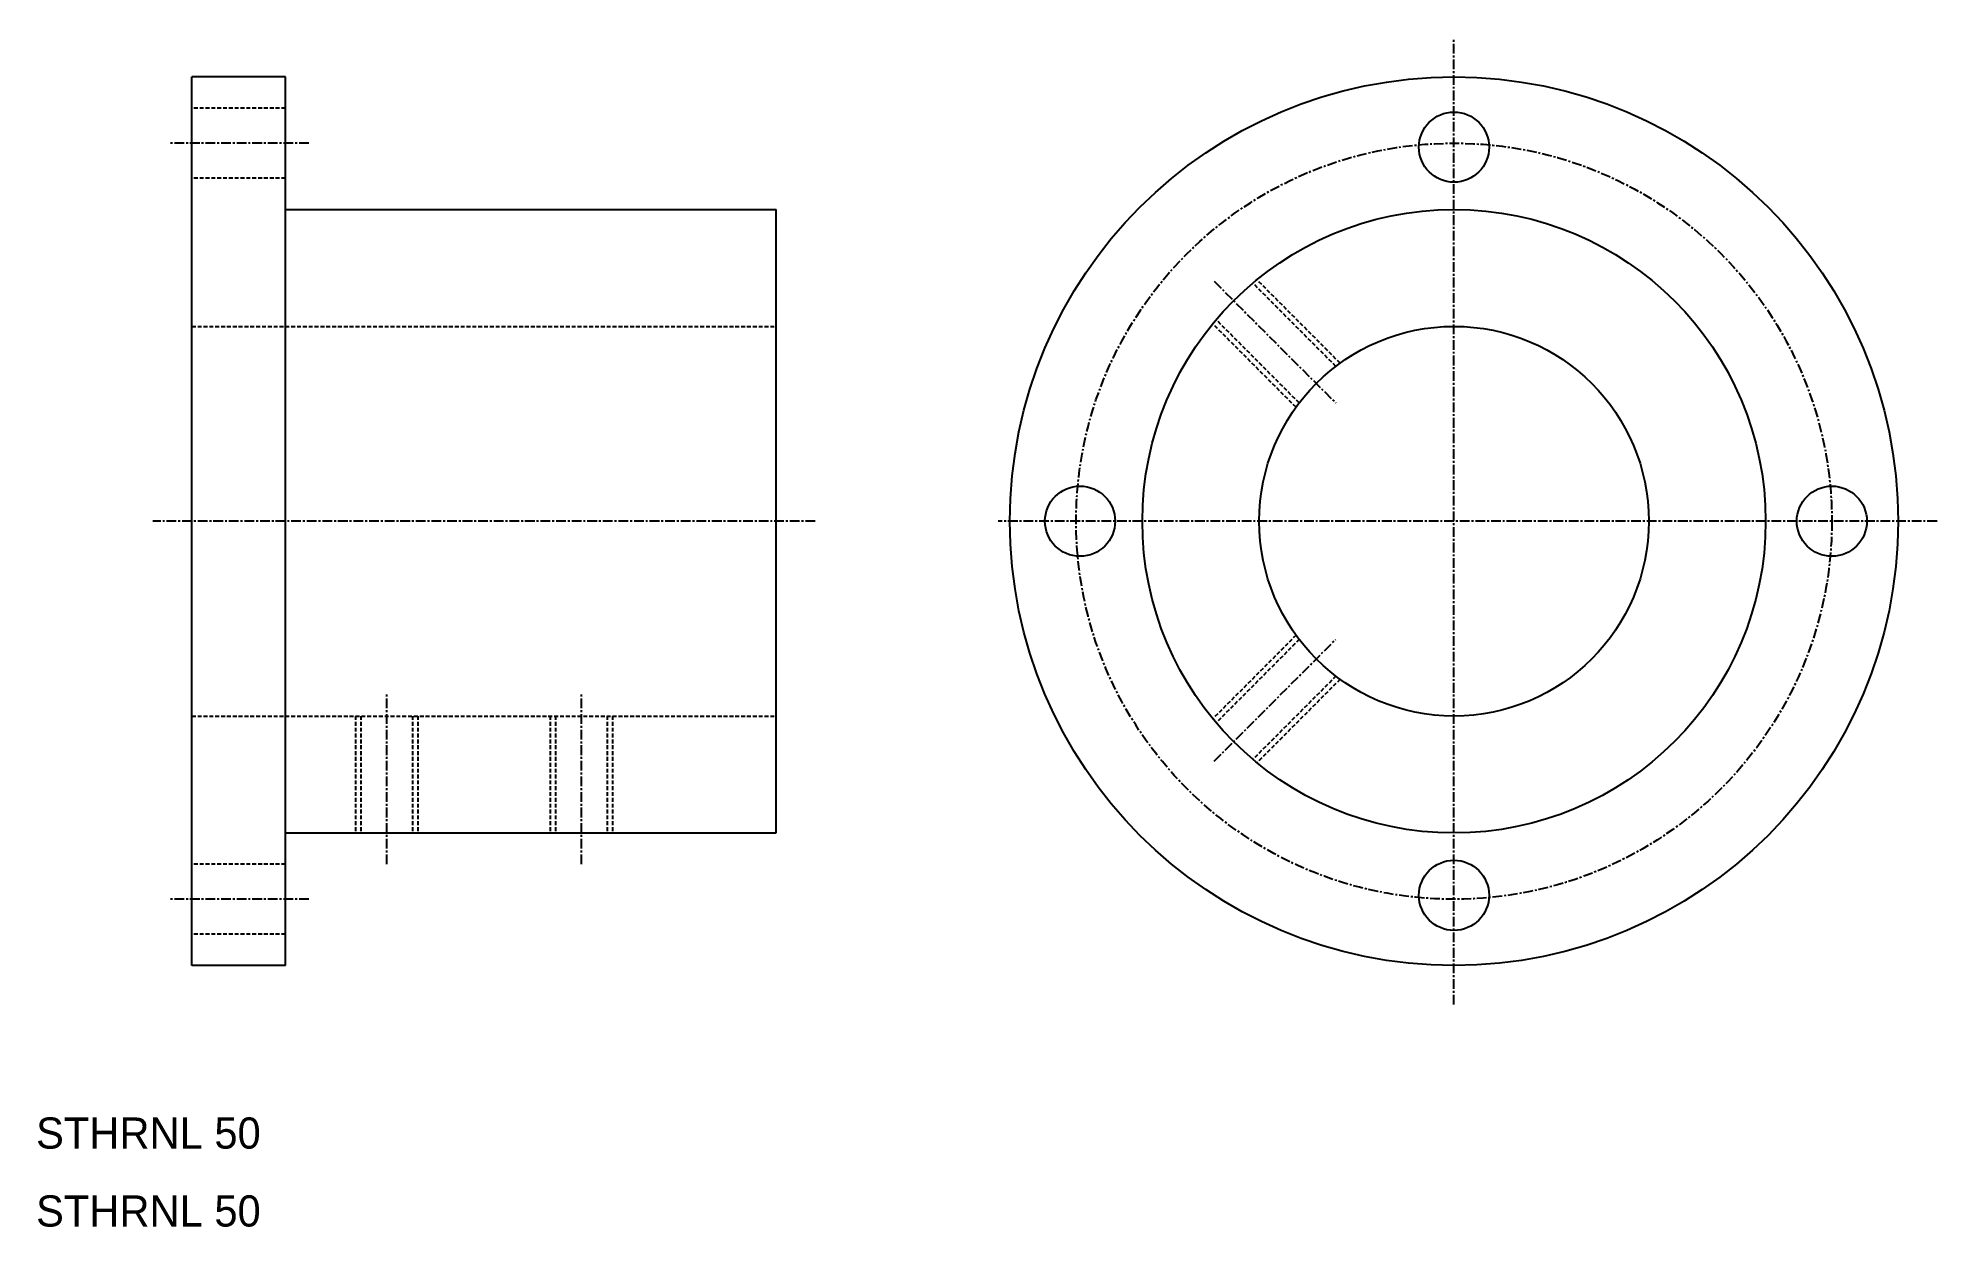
# Model space of a CAD drawing. Extents: x 10 to 254, y 10 to 162.
import ezdxf

# ---------------------------------------------------------------- set-up
doc = ezdxf.new("R2010")
doc.units = 0
doc.linetypes.add('CENTER', pattern=[2, 1.25, -0.25, 0.25, -0.25])
doc.linetypes.add('DASHED', pattern=[0.75, 0.5, -0.25])
doc.layers.get('0').update_dxf_attribs({"linetype": 'CONTINUOUS'})
doc.layers.add('CENTER', color=1, linetype='CENTER')

msp = doc.modelspace()

# ---------------------------------------------------------------- linework, layer by layer
at = {"color": 7, "linetype": 'CONTINUOUS'}
for p, q in [((30, 43.5), (30, 157.5)), ((42, 157.5), (30, 157.5)), ((42, 43.5), (42, 157.5)), ((42, 140.5), (105, 140.5)), ((105, 60.5), (105, 140.5)), ((42, 60.5), (105, 60.5)), ((42, 43.5), (30, 43.5))]:
    msp.add_line(p, q, dxfattribs=at)
at = {"color": 3, "linetype": 'DASHED'}
for p, q in [((42, 153.5), (30, 153.5)), ((42, 144.5), (30, 144.5)), ((176.83, 120.37), (166.18, 131.05)), ((177.38, 120.78), (166.7, 131.49)), ((30, 125.5), (105, 125.5)), ((171.72, 115.12), (161.04, 125.83)), ((172.13, 115.67), (161.48, 126.35)), ((171.73, 85.87), (161.05, 75.16)), ((172.13, 85.32), (161.48, 74.64)), ((176.84, 80.62), (166.19, 69.94)), ((177.38, 80.22), (166.71, 69.51)), ((30, 75.5), (105, 75.5)), ((51, 75.5), (51, 60.5)), ((51.67, 75.5), (51.67, 60.5)), ((58.32, 75.5), (58.32, 60.5)), ((59, 75.5), (59, 60.5)), ((76, 75.5), (76, 60.5)), ((76.67, 75.5), (76.67, 60.5)), ((83.32, 75.5), (83.32, 60.5)), ((84, 75.5), (84, 60.5)), ((42, 56.5), (30, 56.5)), ((42, 47.5), (30, 47.5))]:
    msp.add_line(p, q, dxfattribs=at)
at = {"color": 7, "linetype": 'CONTINUOUS'}
for centre, radius in [((192, 100.5), 57), ((192, 148.5), 4.5), ((192, 100.5), 40), ((192, 100.5), 25), ((144, 100.5), 4.5), ((240.5, 100.5), 4.5), ((192, 52.5), 4.5)]:
    msp.add_circle(centre, radius, dxfattribs=at)
at = {"layer": 'CENTER', "color": 1, "linetype": 'CENTER'}
for p, q in [((192, 38.5), (192, 162.5)), ((45, 149), (27, 149)), ((161.22, 131.28), (176.82, 115.68)), ((110, 100.5), (25, 100.5)), ((254, 100.5), (133.5, 100.5)), ((161.22, 69.72), (176.82, 85.32)), ((55, 56.5), (55, 78.5)), ((80, 56.5), (80, 78.5)), ((45, 52), (27, 52))]:
    msp.add_line(p, q, dxfattribs=at)
msp.add_circle((192, 100.5), 48.5, dxfattribs=at)

# ---------------------------------------------------------------- texts
at = {"color": 7, "linetype": 'CONTINUOUS'}
for p in [(10, 20), (10, 10)]:
    msp.add_text('STHRNL 50', height=4, dxfattribs=at).set_placement(p)

doc.saveas('drawing.dxf')
